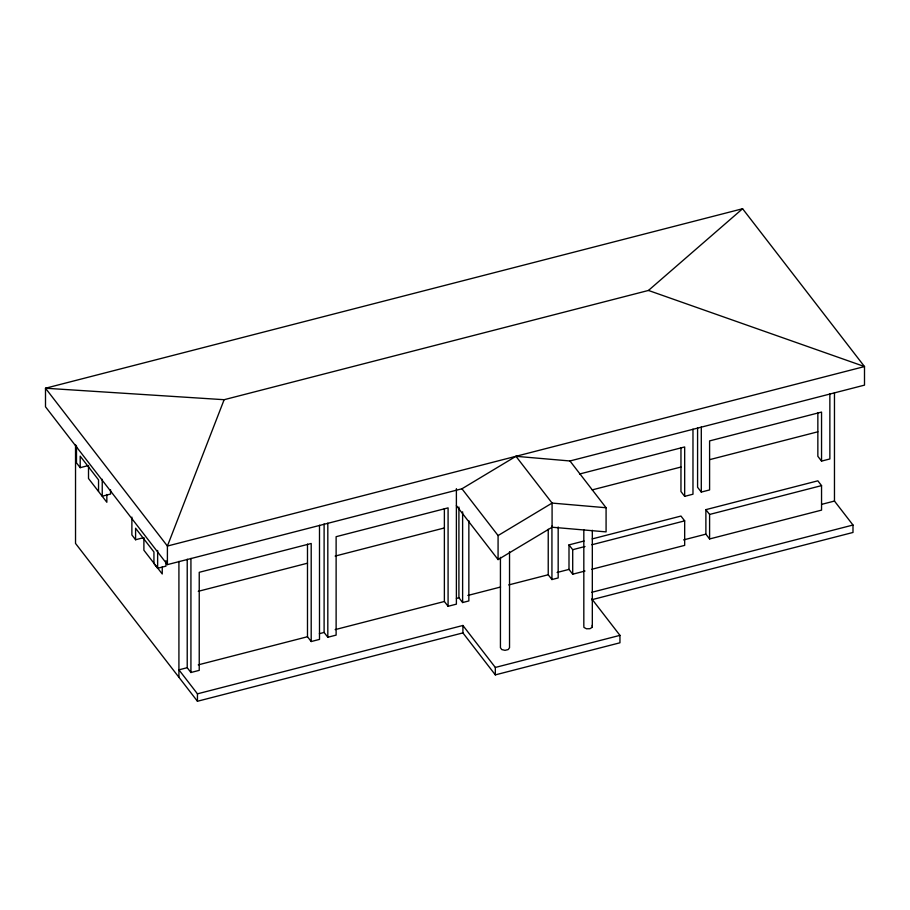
<?xml version="1.0" encoding="UTF-8"?>
<svg xmlns="http://www.w3.org/2000/svg" width="910" height="910" viewBox="0 0 910 910"><rect width="100%" height="100%" fill="white"/><g stroke="black" fill="none" stroke-linecap="round" stroke-linejoin="round"><path stroke-width="1.36" d="M742.594 208.743L648.455 290.449L224.133 399.706L167.406 546.045L167.406 564.621L461.95 488.784L515.959 456.308L569.956 460.972L864.5 385.135L864.5 366.559L742.594 208.743L45.5 388.229L45.5 406.804L167.406 564.621M592.319 530.268L592.319 627.263L589.919 628.719L586.438 628.776L583.913 627.388L583.822 625.375L583.822 529.791M498.077 559.593L498.077 535.558L552.086 503.082L606.083 507.746L606.083 531.884L552.086 527.22L498.077 559.593L456.388 505.63M76.485 445.923L76.485 462.86L80.194 467.66L88.509 465.522L88.509 478.512L106.845 502.263L106.845 494.46M131.882 517.119L131.882 534.943L135.59 539.744L143.894 537.605L143.894 550.231L162.242 573.971L162.242 566.964M135.59 539.744L135.59 528.232L153.938 551.972L153.938 563.483L157.635 568.284L165.95 566.145L165.95 560.662M579.534 474.019L684.673 446.947L684.673 496.348L692.976 494.21L692.976 429.156M198.266 591.318L307.489 563.199M335.153 556.078L444.376 527.959M592.217 489.887L680.964 467.035M709.982 459.561L817.851 431.795M697.583 427.882L697.583 487.271L701.291 492.071L709.595 489.933L709.595 440.906L821.548 412.082L821.548 461.108L829.863 458.959L829.863 393.916M584.993 571.036L572.708 574.199L569 569.398L569 544.885L584.027 541.018M592.217 538.913L680.964 516.061L684.673 520.861L684.673 545.374L591.83 569.273M705.887 509.646L817.851 480.821L821.548 485.61L821.548 510.123L709.595 538.959L705.887 534.159L705.887 509.646L709.595 514.446L709.595 538.959M569 544.885L572.708 549.685L584.993 546.523M591.83 544.76L684.673 520.861M709.595 514.446L821.548 485.61M319.501 525.286L319.501 639.4L311.197 641.539L311.197 543.486L199.233 572.31L199.233 670.363L190.929 672.501L187.221 667.701L178.917 669.84L197.447 693.83L197.447 701.257L462.906 632.905L495.324 674.879L619.949 642.79L619.949 635.362L591.796 598.905M198.266 664.857L307.489 636.738L311.197 641.539M319.364 633.678L324.108 632.461L327.816 637.25L336.12 635.112L336.12 536.695L448.084 507.871L448.084 606.288L456.388 604.149L456.388 488.659M335.153 629.618L444.376 601.487L448.084 606.288M456.422 598.393L458.913 597.745L462.621 602.545L468.855 600.941L468.855 520.679M467.876 595.447L500.557 587.03M508.736 584.925L548.229 574.756L551.938 579.545L558.171 577.941L558.171 526.958M557.113 572.47L569 569.398M683.592 539.903L705.887 534.159M821.684 504.345L834.47 501.057L852.988 525.036L852.988 532.464L591.659 599.758M197.447 693.83L462.906 625.477L495.324 667.451L495.324 674.879M591.659 592.33L852.988 525.036M495.324 667.451L619.949 635.362M224.133 399.706L45.5 388.229L167.406 546.045L864.5 366.559L648.455 290.449M821.548 461.108L817.851 456.308L817.851 412.73M684.673 496.348L680.964 491.548L680.964 447.686M569.956 460.972L606.083 507.746M515.959 456.308L552.086 503.082L552.086 527.22M461.95 488.784L498.077 535.558M197.447 701.257L75.53 543.441L75.53 444.535M592.217 625.25L592.319 627.263M834.47 392.574L834.47 501.057M701.291 427.017L701.291 492.071M572.708 549.685L572.708 574.199M551.938 526.082L551.938 579.545M548.229 529.279L548.229 574.756M509.532 551.688L509.532 647.715L508.201 649.569L504.982 650.343L501.763 649.569L500.432 647.715L500.432 557.329M462.906 625.477L462.906 632.905M462.621 511.818L462.621 602.545M458.913 507.018L458.913 597.745M444.376 508.599L444.376 601.487M327.816 523.148L327.816 637.25M324.108 523.978L324.108 632.461M307.489 544.135L307.489 636.738M190.929 558.387L190.929 672.501M187.221 559.229L187.221 667.701M178.917 561.368L178.917 677.267M157.635 550.459L157.635 568.284M110.554 489.83L110.554 494.062L102.238 496.2L102.238 479.263M98.542 491.411L98.542 479.888L80.194 456.149L80.194 467.66"/></g></svg>
